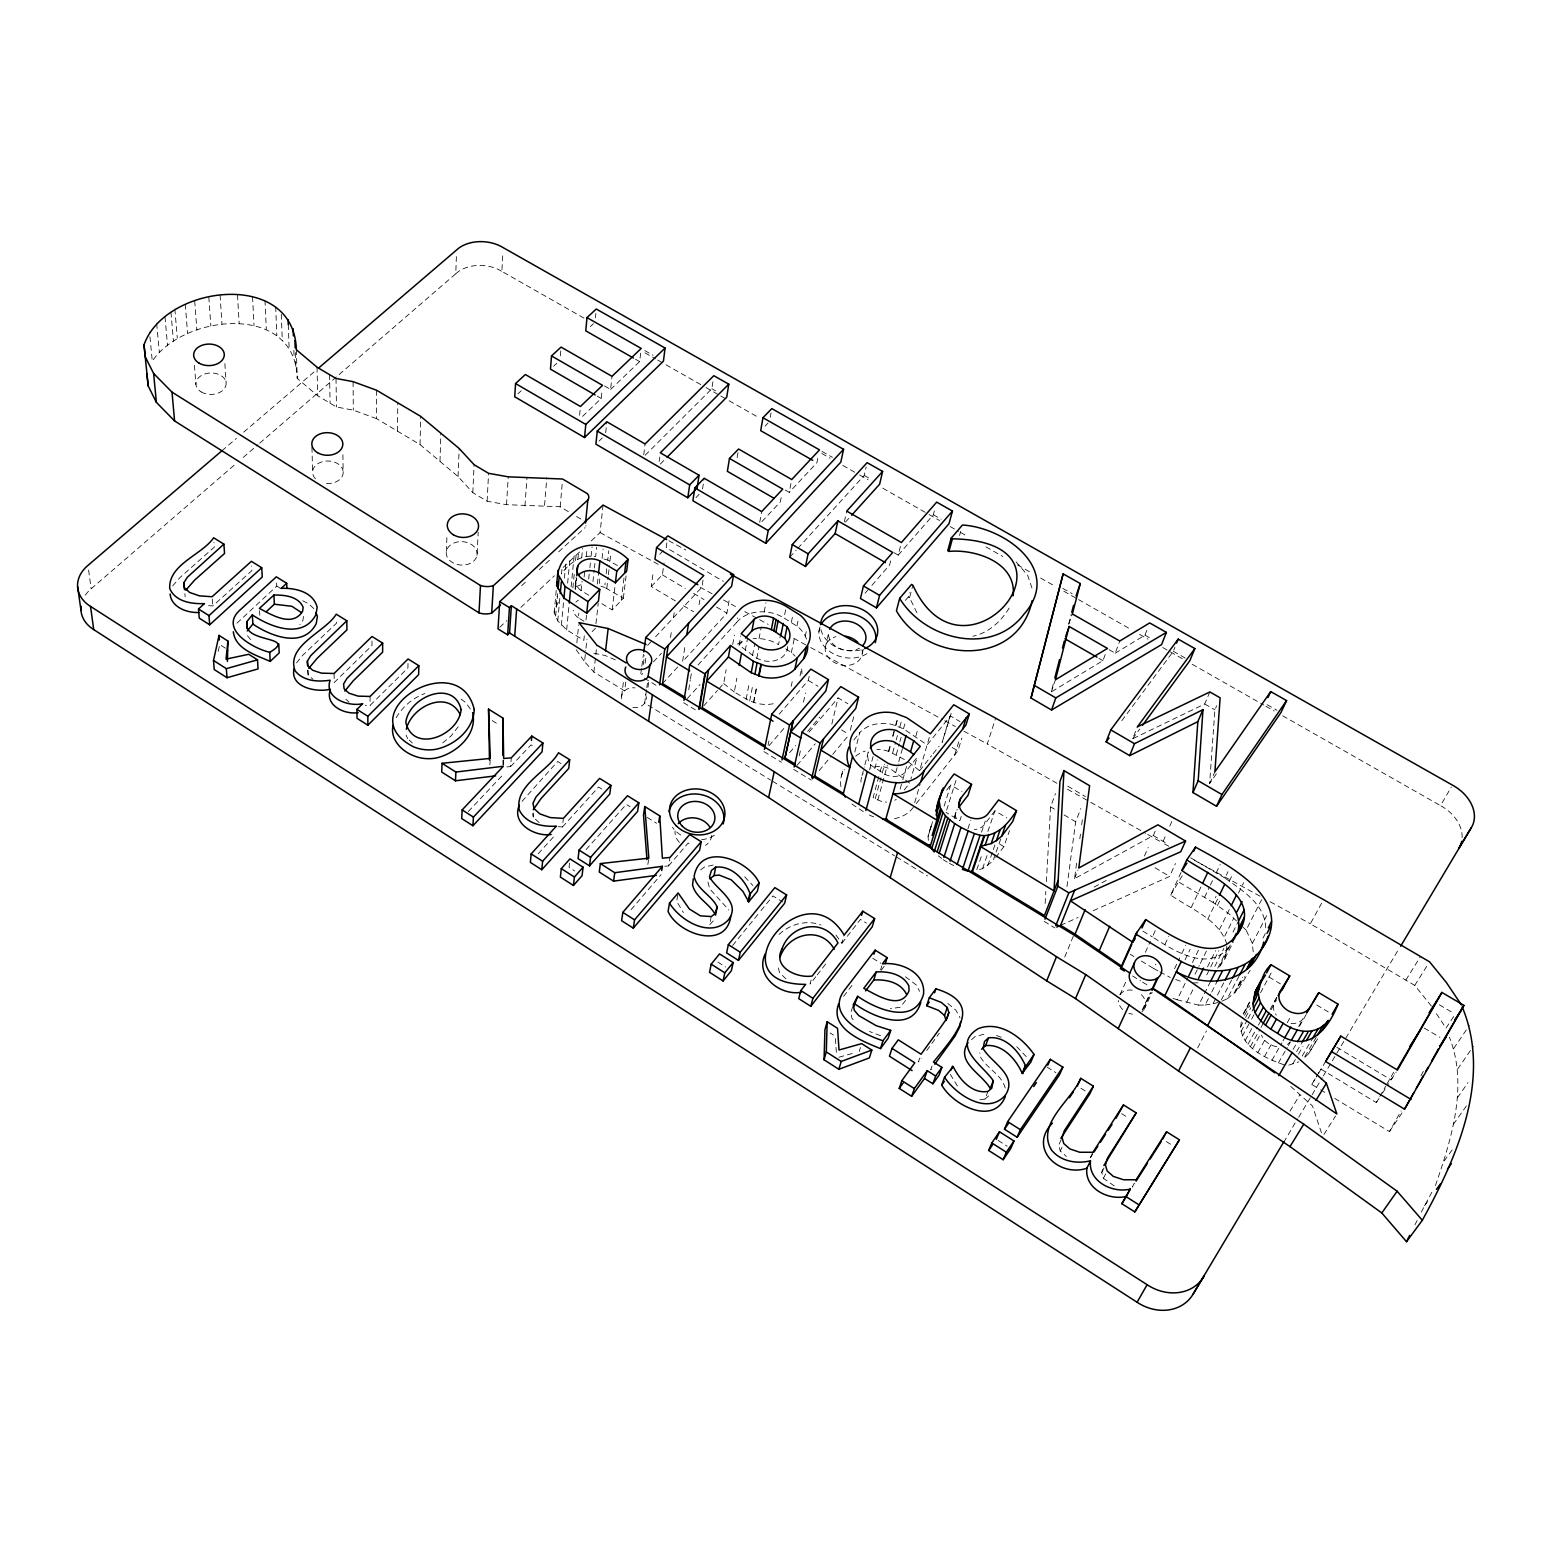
<?xml version="1.0" encoding="UTF-8"?>
<svg xmlns="http://www.w3.org/2000/svg" width="1552" height="1552" viewBox="0 0 1552 1552"><rect width="100%" height="100%" fill="white"/><g stroke="black" fill="none" stroke-linecap="round" stroke-linejoin="round"><path stroke-width="0.75" stroke-dasharray="5 3.75" d="M371.995 641.015L371.995 645.535L334.243 682.492L334.068 673.49M568.342 511.617L560.175 506.767L506.495 504.672L487.095 501.218L472.797 492.663L458.053 476.542L420.049 444.59L376.573 418.671L376.632 390.27M1226.875 946.138L1225.013 958.36L1218.98 967.633L1230.911 943.81M1435.445 1185.534C1451.489 1138.858 1468.502 1085.488 1449.413 1037.202M397.467 431.146L397.797 402.802M408.001 663.48L407.924 667.961L370.094 705.384L365.321 705.268M420.049 444.59L420.67 416.363M707.945 882.118L709.691 888.792L728.877 910.054M439.992 461.351L440.865 433.221M259.727 443.154L455.764 273.773L456.443 254.722M446.394 551.426L446.976 535.246M458.053 476.542L459.179 448.489M472.797 492.663L474.097 464.708M477.027 555.228A15.462 11.718 3.3 0 0 455.745 542.405A15.462 11.718 3.3 0 0 452.35 562.484A15.462 11.718 3.3 0 0 477.027 555.228L478.191 532.161M487.095 501.218L488.589 473.321M583.94 318.102L501.878 271.387L502.906 252.394M1045.136 903.458L1045.815 891.391M1046.358 881.73L1050.588 806.865L1055.496 793.596M489.869 764.942L490.277 758.385M506.495 504.672L508.261 476.833M584.328 635.816L583.843 640.316L566.655 629.879L557.75 620.858L554.2 612.827L554.433 609.451L559.011 601.245M503.236 765.039L503.682 758.482M524.945 505.913L526.943 478.113M1216.361 773.827L1209.59 783.585L1214.906 709.827L1216.632 705.83M506.844 766.921L510.608 766.591L511.268 757.861M544.558 505.351L546.808 477.589M560.35 355.893L560.893 349.278M560.175 506.767L562.212 483.661M539.087 822.502L533.287 817.244L533.655 812.938M554.2 612.827L556.45 587.839M556.276 605.474L557.11 596.375M555.635 616.066L557.886 591.099M561.94 569.254L561.514 573.949C568.886 562.872 581.864 554.18 595.658 556.567L596.666 547.158M557.75 620.858L560.039 595.929M564.404 578.198L565.704 564.385M579.614 415.218L580.429 406.469M561.378 625.243L563.939 598.063M567.644 583.145L570.05 557.866M595.425 317.85L595.852 313.446M566.655 629.879L569.274 602.719M571.117 586.889L574.24 554.762M574.201 574.259L572.863 587.936L583.436 583.785M575.54 560.582L576.005 555.888M575.171 586.481L576.064 577.363M577.868 559.127L578.566 552.066M575.016 589.12L576.549 578.139L575.423 589.508M581.69 557.75L582.621 548.341M584.037 621.266L578.333 617.812L578.799 613.273M588.829 595.27L581.108 590.614L582.058 581.243M582.601 416.343L601.225 398.476L602.118 389.707M576.84 642.897L578.683 624.874M584.134 576.956L584.832 570.127M586.249 556.45L586.966 549.389M558.119 826.692L562.464 826.964L563.357 818.389M588.674 579.051L589.644 569.953M589.876 567.663L590.361 563.124M591.079 556.276L592.069 546.867M585.996 620.024L586.714 613.253M605.687 432.678L606.832 421.775M604.523 385.963L610.615 389.474L611.992 376.321M592.961 581.612L594.183 570.224M594.435 567.954L594.92 563.395M625.786 681.949L624.622 690.853L593.853 672.055L584.541 661.637L585.764 650.424M585.996 648.173L586.966 639.191M591.273 540.911L600.081 532.608L603.049 505.06M597.365 584.037L598.606 572.688M599.305 583.474L599.809 578.915M602.079 558.448L603.107 549.039M569.506 863.125L569.041 867.374L574.628 870.924M595.968 623.671L598.218 603.34M593.853 672.055L596.88 645.166M601.846 603.67L612.206 609.897L623.341 598.277L604.64 587.393L605.164 582.834M606.192 573.755L607.22 564.656M617.386 565.51L607.724 560.097L608.791 550.708M606.813 588.363L608.112 576.995M608.384 574.706L609.412 565.626M609.936 561.067L610.751 554.025M610.615 389.474L639.657 361.597L640.685 352.828M612.206 609.897L615.407 582.737M621.285 600.43L624.04 577.771M623.341 598.277L626.678 571.058M643.731 454.794L645.069 443.969M621.634 696.188L623.613 680.61M659.173 461.448L659.755 457.122M1155.173 831.232L1153.311 835.519L1074.547 878.665L1076.719 862.252M1079.823 838.798L1080.444 834.103M1081.686 824.713L1082.617 817.691M303.455 616.416L302.912 620.431L299.788 624.564M1066.981 886.541L1075.672 821.784L1080.774 808.573M675.43 600.934L651.258 586.52L653.198 572.261M641.5 668.66L640.51 675.857L642.741 673.432M641.83 666.274L643.459 654.304M643.265 664.586L644.487 655.662M645.108 663.286L646.02 656.593M651.258 586.52L662.374 574.841L664.043 562.93M666.856 542.89L666.215 547.584L723.426 581.418M646.524 689.786L644.662 703.095L770.626 780.055M646.835 687.575L647.475 683.132M647.999 687.264L649.008 680.106M670.503 637.523L671.55 630.481M673.452 617.677L674.499 610.731M645.166 455.26L711.844 388.757L713.163 380.046M702.532 488.996L704.181 478.249M647.844 864.483L648.833 858.159M684.781 647.611L682.57 661.637L726.899 613.195L729.362 599.072M699.098 604.717L699.855 600.003M703.037 580.176L701.931 587.16L654.032 638.493M688.758 689.748L690.271 679.737M690.543 678.69L691.416 672.617M664.78 866.268L668.582 865.9L669.979 857.461M737.142 457.627L738.577 449.013M677.758 895.038L676.653 901.305L683.384 912.557M770.277 417.236L771.053 412.91M719.042 688.719L723.659 683.559L726.161 669.63M732.68 644.526L734.368 635.175M698.051 664.954L736.676 622.43L737.51 617.832M1284.202 1064.827C1265.423 1058.464 1236.478 1045.563 1241.425 1021.255M759.743 522.248L761.683 511.597M787.562 646.524A20.68 16.083 11.2 0 1 761.78 660.318L756.813 658.32L739.082 645.128L740.77 635.951M773.303 703.754A32.34 25.414 11.3 0 1 757.376 703.483L749.694 700.98L734.29 692.037L736.851 678.146M745.27 650.443L747.424 638.997M781.122 497.649L780.307 501.917L760.965 522.655M752.545 655.41L754.718 643.964M746.143 699.195L748.801 685.324M759.025 638.648L761.275 626.969M764.185 611.876L765.97 602.661M756.813 658.32L759.025 646.874M785.176 490.005L789.25 492.353L791.733 479.529M749.694 700.98L752.39 687.129M711.223 916.572L709.594 924.856L715.491 918.474M753.457 702.416L756.173 688.564M753.787 702.513L756.503 688.661M780.908 632.983L778.541 644.643A32.98 25.802 11.1 0 0 761.896 638.842L757.434 638.532A32.98 25.802 11.1 0 0 753.03 638.726M806.477 639.075L805.081 635.777A34.26 26.617 11.4 0 0 798.038 626.853L783.973 617.948L785.855 608.733M817.768 458.441L816.895 462.729L789.25 492.353M791.365 622.158L792.8 615.271M768.085 745.212L768.977 740.847M791.326 652.616L794.255 638.648M796.933 625.98L798.388 619.093M791.21 686.333L792.199 681.716M805.255 636.184L806.245 631.606M800.037 675.799L801.045 671.182M218.211 651.355L219.724 644.546L228.61 650.191M818.932 631.819L820.135 626.407M803.47 702.183L805.527 692.987M779.201 714.153L808.301 680.455L809.31 675.915M844.366 521.705L846.732 511.112M799.241 755.843L800.851 748.762M797.825 548.36L864.212 475.436L866.152 466.919M825.257 647.727L828.632 632.886A18.896 14.569 13.2 0 0 838.74 648.193A18.896 14.569 13.2 0 0 859.439 648.173M831.833 724.066L838.099 697.896L847.916 703.754M862.272 653.489L863.3 649.26M890.635 560.854L889.587 565.044L871.176 586.19M850.341 730.177L854.143 714.948M841.397 775.981L843.163 768.919M894.049 552.706L898.239 555.112L901.402 542.521M854.783 752.08L859.75 732.622A33.562 26.675 15.3 0 1 891.934 724.377L903.477 728.78L927.126 744.941L950.425 715.918L960.087 721.622M1105.218 654.537L1102.968 660.628L1051.267 691.882L1053.633 682.647M1068.727 623.923L1071.152 614.592M905.32 600.43L908.289 596.957L909.375 592.786M862.058 775.573L864.328 766.979M864.891 764.826L868.266 751.925A21.243 16.917 15.4 0 0 870.808 765.136L884.892 774.293A16.645 13.27 15.6 0 0 904.758 772.78L917.077 757.434L910.888 778.852M916.96 612.827L909.569 597.695L912.867 585.201M898.239 555.112L933.353 514.76L934.479 510.55M811.133 980.049L810.066 984.084L815.77 976.751M869.566 769.811L873.155 756.27M874.804 768.667L877.171 759.801M878.82 776.524L873.116 797.534L877.85 799.94A16.432 13.192 15.7 0 0 886.599 802.093M880.1 771.868L881.905 765.214M875.231 798.698L880.973 777.688M882.234 773.032L884.659 764.185M888.52 751.304L890.285 744.824M892.652 736.172L894.418 729.692M895.601 725.366L897.425 718.673M904.428 759.549L888.85 751.401L890.635 744.921M892.982 736.269L894.767 729.789M895.931 725.463L897.774 718.77M877.85 799.94L887.317 765.446M892.672 752.856L895.64 742.05M896.241 739.897L897.425 735.57M899.811 726.937L901.654 720.244M835.965 935.061L841.882 943.247L844.133 935.08M896.299 754.679L899.287 743.874M899.888 741.72L901.091 737.413M903.477 728.78L905.34 722.087M959.524 535.498L960.688 531.308M895.756 772.508L898.162 763.914M898.763 761.76L902.973 746.725M900.121 789.095L902.1 782.092M902.779 779.764L906.64 766.145M915.855 736.133L917.756 729.459M928.368 840.369L928.077 836.412L931.045 826.13M908.483 761.974L919.579 770.704L929.706 736.055M852.649 1006.705L850.884 1012.699L851.97 1018.325L854.919 1021.817M914.671 802.656L920.142 784.07M949.902 716.558L942.142 742.457L951.764 711.456M1114.239 1185.941L1103.453 1178.337L1101.765 1172.458L1102.812 1168.966M880.585 969.864L881.808 965.829M859.226 1051.499L860.429 1047.561M929.667 830.921L932.5 821.706M928.077 836.412L932.325 822.579M954.713 754.912L959.369 739.858M916.262 803.567L957.914 750.877L961.91 737.976M944.12 806.186L950.736 784.943L961.988 791.695M946.642 810.202L956.711 778.076M954.461 816.779L955.935 812.181A15.792 12.668 18.5 0 0 956.226 818.564M954.247 818.486L957.196 809.29M961.212 816.449L959.854 820.698L945.963 812.336M1056.951 783.256L987.285 743.971L995.647 718.169M967.924 828.749L970.776 820.057M981.543 832.182L985.307 820.969M987.887 831.465L994.91 810.804L1006.802 817.904M981.233 856.685L976.577 870.342L982.571 868.635L993.008 861.147L995.395 854.318M982.571 868.635L987.266 854.977M1068.824 624.195L1072.374 613.952M919.715 1058.134L918.357 1062.034L921.151 1058.192M987.77 865.589L992.485 851.932M993.28 849.662L996.442 840.544M1051.267 691.882L1055.496 679.718M996.171 852.029L1000.943 838.352M995.724 857.519L1003.892 846.616L1009.518 830.611M932.092 1065.972L930.715 1069.852L933.412 1066.108M1109.059 649.706L1115.209 653.217L1119.768 641.015M1115.209 653.217L1144.969 635.156L1147.335 629.045M979.855 1099.767L984.957 1099.068L988.003 1091.386M1074.547 878.665L1077.922 870.148M1209.862 691.959L1204.701 703.987L1132.591 738.81L1137.383 726.84M1121.863 720.671L1173.312 651.277L1174.942 647.223M1064.75 957.021L1073.809 934.944M1144.464 856.025L1148.208 847.353M1168.811 846.247L1162.487 842.794L1166.134 834.472M1169.781 826.168L1173.428 817.846M1209.59 783.585L1214.906 771.771M1093.306 910.675L1169.626 876.434L1175.465 863.494M1119.943 994.793L1126.849 979.584M1226.875 944.237C1219.503 919.482 1190.229 908.89 1170.712 895.058L1181.926 870.497M1145.376 952.268L1150.401 941.288M1228.951 946.933C1208.426 973.085 1173.545 950.484 1152.399 936.904L1156.221 928.562M1061.238 1139.556L1058.658 1145.201L1060.288 1151.002L1066.34 1156.395M1170.712 895.058L1183.109 874.203M1060.288 1151.002L1062.014 1147.258M1157.87 970.776L1153.718 968.545L1155.774 964.161M1164.951 944.47L1168.831 936.147M1142.214 1010.022L1150.342 992.737M1143.029 1009.576L1151.041 992.562M1191.296 907.357L1202.839 882.894M1144.096 1009.44L1152.147 992.426M1204.527 897.386L1209.396 887.181M1210.366 885.144L1214.265 876.958M1216.205 872.884L1220.241 864.425M1174.515 968.778L1179.733 957.875M1181.829 953.529L1185.786 945.246M1185.068 959.834L1190.171 949.281M1236.478 920.937L1228.466 913.313L1213.101 902.488L1216.07 896.377M1265.714 927.766C1265.132 904.079 1242.143 890.421 1224.916 878.025L1227.981 871.7M1090.241 1157.87L1092.957 1152.282M1207.708 919.405L1219.503 895.058M1217.428 905.534L1220.396 899.423M1229.32 881.109L1232.385 874.785M1192.44 962.531L1198.59 949.921M905.631 1000.38L900.238 1007.229L890.382 1008.703M1173.021 998.402L1177.095 999.779L1187.687 978.129M1195.021 974.229L1199.289 965.538M1200.375 963.365L1206.583 950.775M1219.309 929.745L1231.299 905.495M1238.515 893.021L1243.637 882.661M1101.765 1172.458L1104.52 1166.891M1186.737 1002.165L1194.245 987.033M1207.514 966.896L1215.585 950.678M1103.453 1178.337L1107.139 1170.945M1224.761 936.186L1233.821 918.047M1206.758 974.85L1209.745 968.875M1210.735 966.877L1218.824 950.716M1414.978 1224.78L1417.092 1220.551M1421.322 1212.093L1433.253 1189.589M1214.809 966.45L1223.927 948.291M1232.948 932.17L1237.992 922.101M1177.095 999.779L1198.629 1005.133L1210.599 981.388M1217.757 968.176L1228.912 946.08M1225.013 958.36L1233.142 942.316M1198.629 1005.133L1205.128 1005.017L1210.599 994.231M1211.705 992.077L1217.175 981.291M1253.182 951.822L1252.348 943.441L1246.101 930.094L1261.64 899.617M1205.128 1005.017L1213.004 1003.756L1216.322 997.296M1217.428 995.123L1225.168 980.03M1221.308 999.954L1232.54 978.206M1197.62 1047.949L1206.428 1030.935M1252.348 943.441L1266.975 915.156M1222.025 1001.156L1227.205 998.809L1239.544 975.083M1134.221 1183.458L1132.3 1187.125L1134.842 1183.148M1234.15 993.067L1242.415 977.217M1263.018 938.009L1266.141 931.995M1227.205 998.809L1235.217 992.174L1242.473 978.303M1235.217 992.174L1244.84 976.518M1249.496 1002.126L1243.191 1013.941L1249.244 1004.396M1243.424 1014.019L1249.729 1002.223M1244.568 1015.357L1249.826 1005.56M1240.339 1027.269L1244.549 1019.431M1245.596 1017.472L1250.854 1007.675M1260.496 992.814L1272.291 970.892M1240.999 1031.595L1246.76 1020.925M1247.905 1018.791L1253.647 1008.14M1242.357 1036.193L1250.427 1021.274M1251.572 1019.16L1255.025 1012.758M1245.208 1040.577L1252.154 1027.812M1431.39 1006.084L1414.745 985.404L1310.354 923.77L1323.546 899.597M1247.963 1044.244L1257.275 1027.269M1258.42 1025.135L1260.748 1020.886M1270.157 1009.382L1276.675 997.49M1250.505 1046.514L1259.836 1029.539M1261 1027.424L1263.328 1023.175M1271.146 1009.692L1276.559 999.857M1252.658 1048.454L1260.845 1033.613M1257.877 1052.508L1266.122 1037.706M1264.492 1056.543L1272.815 1041.761M1334.739 1098.409L1389.447 1131.602L1401.107 1110.902M1420.914 1075.711L1424.406 1069.503M1287.248 1022.729L1290.663 1016.696M1271.98 1060.229L1281.874 1042.847M1282.961 1040.907L1285.153 1037.046M1336.835 1047.27L1391.096 1079.862L1394.627 1073.693M1298.655 1026.551L1303.117 1018.791A16.762 13.308 29.7 0 1 1290.003 1023.408M1278.363 1062.965L1287.229 1047.522M1288.335 1045.582L1290.546 1041.722M1299.528 1026.163L1306.241 1014.445M1316.348 1076.797L1320.927 1069.115L1376.314 1102.58L1378.642 1098.506M1379.806 1096.449L1385.645 1086.245M1386.828 1084.208L1393.832 1071.966M1293.107 1049.404L1296.444 1043.623M1296.657 1051.616L1302.264 1041.974M1462.139 837.576A36.841 27.354 27.8 0 0 1440.508 805.624L1451.256 787.174M1292.855 1063.799L1297.336 1056.097M1298.461 1054.157L1302.962 1046.455M1302.186 1056.078L1312.352 1038.734M1316.251 1037.24L1303.777 1058.483L1308.685 1053.556L1318.385 1037.531M1308.685 1053.556L1316.659 1040.015M1316.523 1087.351L1311.77 1084.479L1315.204 1078.718M1283.737 1142.369L1297.53 1118.876M1298.675 1117.285L1322.246 1077.748M1323.39 1075.827L1399.283 948.156M1290.022 1111.174L1299.936 1094.645M1311.77 1084.479L1317.532 1074.915M1318.696 1073.014L1325.602 1061.529M1090.687 1157.307L1092.666 1154.067M396.167 717.703C402.55 706.723 412.851 697.954 424.782 693.569M1405.821 980.127L1420.487 956.498M1276.869 997.684L1274.464 1001.544A16.762 13.308 29.7 0 0 1276.248 1015.105M1414.745 985.404L1428.325 963.792M1323.953 1134.396L1335.554 1115.985M1238.612 988.43L1250.117 970.427M1376.314 1102.58L1381.241 1095.014M1382.463 1093.112L1388.633 1083.645M1391.096 1079.862L1396.199 1072.025M1453.681 1016.541L1445.979 1028.142L1435.367 1012.098M1389.447 1131.602L1404.541 1109.156M1453.7 1048.531L1469.317 1025.484M1009.13 608.054C1001.118 621.44 988.508 632.944 972.91 636.242M1457.619 1069.115L1473.372 1046.242M521.996 801.395L557.653 761.469L561.358 763.797M1457.367 1097.807L1467.959 1082.714M1453.351 1124.308L1467.979 1103.744M1444.097 1161.071L1453.429 1148.17M926.738 1050.51L939.29 1033.205M1132.591 738.81L1139.75 729.052M1424.484 1205.749L1428.461 1200.317M881.148 970.33L884.659 965.693M994.91 810.804L983.852 825.315A15.792 12.668 18.5 0 1 974.423 829.525M843.628 996.345L853.813 983.017M458.209 726.724L451.108 735.939L441.447 743.971M817.206 974.928L827.177 962.104M841.882 943.247L860.429 919.424L866.346 923.091M946.642 790.162L950.736 784.943M904.234 789.929L909.647 783.139L891.391 769.52L886.367 767.483A20.952 16.82 15.5 0 0 870.788 768.085M919.579 770.704L931.607 755.63M933.121 753.748L939.135 746.221M853.852 739.994L859.75 732.622M296.548 662.879L302.582 655.41L336.396 623.303L336.318 618.744M732.602 945.517L759.491 912.46M760.984 910.636L772.954 895.931L782.693 902.022M376.573 418.671L353.313 410.135L336.454 406.993L317.714 395.779L297.247 378.416C295.462 302.621 184.397 313.834 152.271 361.092L149.496 332.05M819.204 770.587L831.232 756.154M832.726 754.35L847.741 736.327M797.107 765.291L815.227 743.796M789.619 752.681L795.652 745.581M807.7 731.361L819.766 717.16M809.096 732.098L838.099 697.896M769.132 745.62L785.797 726.2M631.082 909.666L661.016 874.727M668.582 865.9L688.196 843.008L692.017 845.394M865.046 593.233L869.644 587.936M172.679 585.899L180.11 577.402L214.351 547.08L214.001 542.424M586.113 849.565L626.31 804.363L630.073 806.71M703.696 705.908L717.509 690.446M739.082 645.128L742.302 641.558M845.452 522.112L850.108 516.932M687.303 698.613L700.03 684.49M538.234 853.775L555.461 834.704M562.464 826.964L598.568 787.039L602.312 789.367M789.735 557.246L796.215 550.145M662.529 683.559L677.952 666.7M653.47 661.85L661.462 653.217M236.952 623.206L276.76 586.055L276.547 581.457M647.572 645.438L652.422 640.239M468.277 811.58L502.732 774.972M510.608 766.591L531.056 744.882L534.742 747.172M592.146 631.645L595.464 628.191M659.775 554.277L664.605 549.272M696.014 497.552L699.118 494.351M765.097 426.102L768.027 423.056M660.318 464.067L665.42 458.907M599.091 441.059L602.273 437.955M499.783 627.26L506.825 620.625M520.89 607.336L554.316 575.792M563.124 567.469L580.72 550.863M517.961 393.762L521.2 390.755M590.381 326.56L593.465 323.708M553.637 366.214L556.799 363.265M521.647 585.667L526.943 580.836M539.262 569.545L551.6 558.254M558.642 551.814L585.065 527.622M208.569 605.668L212.799 605.959L251.928 570.554L251.676 565.937M971.533 1039.665L975.102 1036.561L984.783 1034.039M85.321 595.153A37.83 28.44 -5.1 0 1 91.161 588.79L235.904 463.718M243.237 457.394L257.904 444.726M221.917 450.778L236.447 438.343M243.722 432.116L314.784 371.316M984.957 1099.068L988.702 1095.887M779.026 934.459C789.968 924.119 806.594 919.521 820.911 925.011M700.67 869.896L704.395 867.064L714.114 864.813M1094.179 887.084L1108.923 878.956M1060.598 925.341L1078.039 917.523M1288.82 1065.118L1298.791 1061.878M838.972 1057.222L854.725 1052.76M1213.004 1003.756L1218.475 1002.398M1192.945 982.901L1199.58 982.823M593.912 653.237L605.028 655.468L615.989 660.124M1276.811 1046.708L1272.892 1045.738A16.529 13.211 30.1 0 1 1261.427 1035.126M888.85 751.401L884.912 750.314A33.096 26.52 15.4 0 0 876.841 749.383M603.961 558.992L607.724 560.097M600.915 586.287L604.64 587.393M880.605 1035.688L869.469 1031.498M1175.621 979.448L1182.876 982.106M996.539 1035.494L1002.844 1037.919M949.339 863.397L954.616 865.977M302.679 600.779L308.576 603.728L314.668 609.373M905.514 976.771L916.475 985.171L919.599 991.34M1159.945 971.901L1170.344 977.508M668.834 540.775L685.809 549.99M600.081 532.608L659.639 565.122M700.068 587.18L712.834 594.164M723.465 599.964L736.23 606.929M744.747 611.585L757.512 618.55M759.646 619.714L768.143 624.35M793.673 638.279L808.573 646.408M810.707 647.572L942.607 719.585M944.741 720.749L955.372 726.549M963.889 731.205L987.285 743.971M1194.167 860.138L1261.776 897.153M1270.215 901.79L1310.354 923.77M1067.504 789.211L1088.612 801.123M1090.707 802.306L1145.589 833.269M1147.704 834.452L1162.487 842.794M644.759 350.577L653.043 355.292M711.844 388.757L715.569 390.852M821.939 451.38L832.435 457.355M864.212 475.436L869.993 478.714M933.353 514.76L941.191 519.222M1062.79 588.402L1072.238 593.776M1144.969 635.156L1151.196 638.706M1173.312 651.277L1187.784 659.503M1267.169 704.686L1277.024 710.292M644.972 352.847L655.507 358.822M657.602 360.025L663.926 363.614M666.021 364.817L703.91 386.39M706.024 387.573L718.634 394.771M720.749 395.954L727.054 399.562M729.168 400.746L758.637 417.527M821.765 453.456L830.184 458.247M842.814 465.445L857.538 473.826M859.653 475.028L868.072 479.82M882.797 488.201L926.99 513.363M929.105 514.546L939.62 520.541M950.154 526.535L958.573 531.327M960.669 532.511L964.878 534.916M985.927 546.886L1002.767 556.47M1017.491 564.87L1032.235 573.251M1040.635 578.042L1055.379 586.423M1063.799 591.215L1076.428 598.393M1078.524 599.596L1131.136 629.549M1139.556 634.341L1147.976 639.133M1162.72 647.514L1183.749 659.503M1192.169 664.275L1263.735 705.015M1265.831 706.218L1274.25 711.01M1282.67 715.802L1440.508 805.624M635.505 359.23L639.657 361.597M1204.701 703.987L1214.906 709.827M1098.952 658.339L1102.968 660.628M597.171 396.129L601.225 398.476M908.289 596.957L909.569 597.695M863.358 811.657L850.671 803.257M1153.311 835.519L1167.046 843.628M1190.636 857.771L1224.916 878.025M1067.776 786.166L1085.411 796.583M1439.344 1004.804L1453.293 1013.029M1424.212 1028.045L1439.907 1037.357M576.51 516.467L584.677 521.297M662.374 574.841L685.266 588.441M693.608 593.388L704.007 599.576M716.5 607.007L726.899 613.195M1155.057 867.781L1169.626 876.434M952.191 747.482L957.914 750.877M1179.345 882.409L1213.101 902.488M1050.588 806.865L1054.448 809.155M1064.09 814.897L1075.672 821.784M683.501 605.746L693.569 611.76M808.301 680.455L818.059 686.275M1316.775 1005.036L1328.279 1011.923M1268.993 977.023L1280.342 983.832M841.514 729.886L847.314 733.359M999.992 844.269L1003.892 846.616M1142.932 931.181L1152.399 936.904M1130.186 954.267L1133.911 956.517M1141.36 961.057L1153.718 968.545M1320.558 1089.814L1326.65 1093.5M644.255 678.127L657.311 686.062M943.17 859.653L947.283 862.155M1044.127 921.384L1054.875 927.921M793.673 769.385L811.289 780.093M683.617 702.707L696.615 710.622M763.972 751.653L781.451 762.284M1132.514 975.975L1140.604 980.903M1142.621 982.125L1148.693 985.811M772.683 781.316L894.515 855.773M896.59 857.034L927.553 875.949M276.76 586.055L283.628 590.361M492.12 720.555L498.27 724.396M647.242 817.419L656.554 823.239M872.748 958.263L880.702 963.21M1047.018 1067.078L1055.903 1072.645M1080.89 1088.243L1086.264 1091.599M1121.572 1113.638L1128.808 1118.158M1166.289 1141.574L1171.76 1144.988M785.836 648.814L792.412 653.47A33.795 26.481 11.4 0 1 795.148 656.224M830.087 1032.953L833.521 1035.126M717.858 962.085L725.599 967.012M998.13 1140.448L1007.151 1146.191M461.099 699.098L465.522 702.416L471.711 710.835M938.397 855.889L941.579 858.392M723.659 683.559L734.29 692.037M947.865 1003.484L955.896 1010.177L960.067 1017.84M1290.76 1086.439L1312.488 1106.013L1322.673 1136.433M1016.036 561.805L1027.618 575.249L1032.138 588.499M1016.773 1046.688L1026.687 1057.125M345.844 699.176L349.064 702.164M307.665 670.154L308.15 674.829L312.922 679.272M744.669 876.802L752.953 885.591M409.204 740.032L412.347 743.02M1242.9 927.048L1246.101 930.094M785.972 978.846L779.57 972.697L777.765 965.363M247.447 635.66L250.92 640.103M576.161 649.648L584.541 661.637M950.29 1074.333L957.371 1086.012M406.1 735.085L407.613 738.539M1005.192 1087.991C1001.564 1074.178 986.296 1068.416 980.069 1056.233L979.894 1052.799M532.569 813.617L533.287 817.244M88.6 570.069L91.161 588.79M184.843 593.621L185.192 596.88M156.674 323.514L159.371 352.556M164.997 316.88L167.577 345.941M170.953 312.127L173.455 341.207M174.852 309.042L177.297 338.103M185.27 304.27L187.579 333.331M194.427 365.321L195.921 384.566M212.255 599.053L212.799 605.959M194.698 300.991L196.891 330.033M208.822 296.995L210.839 326.036M835.403 1038.637L836.392 1053.051M224.865 363.537L226.107 382.762M220.093 295.074L221.955 324.096M237.495 294.841L239.163 323.844M259.533 610.673L259.785 615.252M252.549 296.801L254.024 325.745M264.985 300.312L266.304 329.237M275.674 306.617L276.857 335.484M281.281 314.28L282.309 340.722M288.265 324.62L289.138 348.637M293.871 350.286L294.123 357.464M307.994 670.309L308.15 674.829M296.316 349.704L297.247 378.416M295.346 352.634L295.908 369.415M311.933 447.306L312.65 473.282M317.015 367.184L317.714 395.779M329.567 374.633L330.091 403.19M502.945 760.131L503.023 764.864M336.008 378.455L336.454 406.993M342.914 454.697L343.128 471.187A15.326 11.271 0.7 0 1 325.435 483.37M353.08 381.656L353.313 410.135M370.074 696.441L370.094 705.384M455.764 273.773A31.7 22.058 4.7 0 1 501.878 271.387M711.786 835.267A18.488 15.268 9.8 0 1 705.462 845.433M679.427 842.387A18.488 15.268 9.8 0 1 675.081 830.96M714.444 835.228A27.781 22.814 9.8 0 1 701.504 839.729M680.668 834.976A27.781 22.814 9.8 0 1 672.462 827.216M860.312 649.997A28.925 22.252 13.2 0 1 820.523 626.542M866.889 653.683A28.828 22.213 13.2 0 1 832.182 653.062A28.828 22.213 13.2 0 1 820.232 626.174M862 649.648A18.76 14.531 13.3 0 1 848.711 665.284A18.76 14.531 13.3 0 1 826.343 654.207A18.76 14.531 13.3 0 1 835.849 636.669M896.241 799.377A16.432 13.192 15.7 0 1 894.864 800.211M913.294 807.292A34.028 27.373 15.7 0 1 891.993 819.01M873.66 816.837A34.028 27.373 15.7 0 1 869.333 815.033M860.933 782.111A20.952 16.82 15.5 0 1 863.436 773.769M840.932 786.612A34.784 27.955 15.3 0 1 844.385 769.559M855.656 756.193A33.096 26.52 15.4 0 1 865.259 751.052M737.433 644.08A32.98 25.802 11.1 0 1 744.669 640.51M801.608 668.97A33.795 26.481 11.4 0 1 801.744 675.702M1141.38 994.696A14.143 11.582 26.4 0 1 1142.02 1011.71M1132.456 1014.135A14.143 11.582 26.4 0 1 1128.905 1013.32M1122.639 1009.498A14.143 11.582 26.4 0 1 1118.371 1000.516M1120.001 994.716A14.143 11.582 26.4 0 1 1135.152 990.894M632.867 707.518A12.435 9.875 7.6 0 0 644.138 703.89L645.632 701.659A12.435 9.875 7.6 0 0 645.205 694.074M621.751 698.788A12.435 9.875 7.6 0 1 623.846 691.494L626.057 689.689A12.435 9.875 7.6 0 1 635.098 687.885M1289.751 1042.11A16.529 13.211 30.1 0 1 1287.365 1044.418M578.333 617.812A14.88 11.504 6.3 0 1 573.192 610.149M575.908 602.137A14.88 11.504 6.3 0 1 578.43 600.158M585.958 525.585A8.07 6.072 6.2 0 1 585.841 526.109M315.444 478.753A15.326 11.271 0.7 0 1 322.486 461.701A15.326 11.271 0.7 0 1 343.128 471.245M581.108 590.614A15.074 11.562 6.4 0 1 575.908 580.041M736.676 622.43A33.426 25.938 11.1 0 1 762.595 611.779L767.095 612.089A33.426 25.938 11.1 0 1 783.973 617.948M201.178 391.919A15.132 10.728 -0.9 0 0 225.894 385.556A15.132 10.728 -0.9 0 0 205.989 373.625A15.132 10.728 -0.9 0 0 201.178 391.919"/><path stroke-width="1.5" d="M382.665 643.129L346.911 678.437L343.574 683.966L344.098 688.7L348.967 693.201L358.105 696.13L370.074 696.441L408.079 658.979L418.846 665.692L418.633 674.654L367.863 725.191L357.018 718.304L356.96 709.38L362.722 703.696C348.734 706.994 323.825 698.361 330.11 680.222C317.83 682.046 303.474 681.328 295.093 670.813C285.646 645.438 325.707 631.858 336.241 614.185L346.814 620.781L310.749 655.642L307.374 661.094L307.859 665.789L312.65 670.251L321.419 673.141L334.068 673.49L371.995 636.495L382.665 643.129L382.626 652.17L353.235 680.804L344.816 691.106M709.846 878.839L714.056 875.561L719.197 875.076L731.322 879.868L742.923 891.372L748.704 901.828L757.376 891.255L759.2 882.913C748.355 859.42 700.301 841.397 694.093 876.492C697.197 889.645 711.495 895.155 717.179 906.853L715.142 913.682L711.223 916.572L700.418 915.855L689.379 909.006L678.127 892.963L669.494 903.167L668.058 911.49C678.379 934.265 725.812 950.309 730.779 916.417M824.054 1059.803L824.946 1029.674L827.177 1021.72L837.537 1028.297L839.031 1050.006L861.651 1043.623L871.817 1050.083L869.353 1057.921L838.875 1069.289L824.054 1059.803L826.304 1051.926L827.177 1021.72M442.048 763.293L455.881 772.062L503.352 766.242L462.147 809.911L461.72 818.564L472.933 825.742L542.094 751.769L542.89 743.001L531.793 736.094L511.268 757.861L503.682 758.482L502.964 718.13L488.55 709.128L490.277 758.385L442.048 763.293L441.719 772.062L455.493 780.792L495.651 775.845M455.493 780.792L455.881 772.062M500.52 605.028L491.712 613.098A16.839 12.979 3.6 0 1 479.025 612.885L480.48 585.511L172.02 392.152L153.609 373.469L145.325 357.018L144.006 344.874C164.842 284.714 294.24 268.942 296.316 349.704L317.015 367.184L336.008 378.455L353.08 381.656L376.632 390.27L420.67 416.363L459.179 448.489L474.097 464.708L488.589 473.321L508.261 476.833L562.6 479.025L587.432 493.691A8.187 6.111 6.3 0 1 587.839 500.035L585.531 523.024M1044.981 919.191L1057.863 886.211L1063.974 770.607L1089.601 785.719L1078.776 868.014L1157.947 824.81L1185.573 841.087L1180.762 851.738L1070.434 900.82L1132.727 942.18L1135.113 938.727M472.933 825.742L473.418 817.109L542.89 743.001M491.712 613.098L493.323 585.725L587.839 500.035M488.55 709.128L489.481 760.111M666.72 539.611L603.049 505.06L499.725 601.652L498.017 628.929L507.64 634.826L509.522 632.906L511.384 605.687L774.196 771.713L1056.485 956.73L1085.76 974.617L1190.423 1047.794L1303.758 1124.172L1397.13 1191.218L1422.33 1220.279L1406.519 1241.697L1381.804 1212.966L1290.003 1146.618L1178.511 1071.035L1075.517 998.576L1046.688 980.864L768.628 797.534L509.522 632.906M586.986 317.597L641.209 348.443L611.992 376.321L561.067 347.085L551.503 355.932L602.564 385.342L580.429 406.469L525.352 374.517L515.555 383.557L514.721 396.788L584.541 437.528L663.422 361.189L665.09 348.055L596.278 309.023L586.986 317.597L585.764 330.848L633.429 358.046M507.64 634.826L509.463 607.589L511.384 605.687M502.964 718.13L502.867 755.378M578.644 574.861A15.074 11.562 6.4 0 1 598.606 572.688L615.407 582.737L616.784 571.039L599.887 560.951A15.151 11.582 6.5 0 0 578.004 565.568L577.072 568.304A15.151 11.582 6.5 0 0 582.291 578.915L599.77 589.411L598.471 601.09L586.714 613.253L563.939 598.063L556.644 585.57L556.877 582.175M615.407 582.737L626.678 571.058L628.133 559.36C606.037 537.225 564.734 540.154 557.711 573.833L565.025 586.365L587.936 601.613L586.714 613.253M1194.846 648.561L1137.383 726.84L1209.862 691.959L1220.124 697.818L1214.906 771.771L1270.719 691.591L1286.589 700.592L1280.982 712.523L1216.535 806.283L1192.945 792.529L1198.183 780.734L1202.975 709.671L1134.493 743.68L1129.701 755.63L1106.149 741.875L1110.786 729.886L1178.201 639.114L1194.846 648.561L1189.841 660.686L1142.621 725.153M1192.945 792.529L1197.834 721.641L1202.975 709.671M514.721 636.087L516.661 608.888M393.025 725.444C389.979 739.218 401.328 750.819 413.201 755.572A32.767 26.209 1.2 0 0 434.773 758.249C454.988 754.544 478.035 735.027 472.623 712.62M551.503 355.932L550.475 369.163L595.134 394.945M531.424 740.479L531.793 736.094M531.153 853.91L530.396 862.427L541.803 869.721L609.781 794.042L610.906 785.409L599.615 778.386L563.357 818.389L550.262 817.574L539.883 813.888L534.043 808.631L532.976 803.179L536.003 796.971L569.681 759.704L558.507 752.759C547.992 771.499 514.682 784.73 519.202 809.853C525.74 823.646 542.463 827.1 556.334 826.13L531.153 853.91L542.618 861.224L541.803 869.721M556.644 585.57L557.925 570.438M558.099 588.829L559.166 577.092M560.253 593.659L561.32 581.942M563.939 598.063L565.025 586.365M584.541 437.528L585.802 424.433L665.09 348.055M569.274 602.719L570.418 591.04M576.781 575.792L577.713 566.402M667.127 457.2L726.724 397.196L728.78 384.178L713.823 375.7L645.069 443.969L606.832 421.775L597.248 431.087L595.91 444.163L687.788 497.765L695.548 489.772M569.681 759.704L568.75 768.415L541.105 798.465L533.228 809.737M227.95 641.073L226.029 659.115L248.747 654.284L257.516 659.852L258.039 668.931L227.019 677.72L214.234 669.552L213.497 660.454L219.026 635.389L227.95 641.073L227.407 661.462M561.281 868.635L560.369 877.093L573.445 885.455L582.078 875.677L583.086 867.219L569.972 858.877L561.281 868.635L574.415 877.016L573.445 885.455M598.606 572.688L599.887 560.951M693.259 878.82L692.561 884.873C695.645 897.987 709.885 903.497 715.53 915.156L717.179 906.853M579.051 850.089L578.081 858.605L589.508 865.861L637.6 811.405L638.842 802.83L627.493 795.749L579.051 850.089L590.555 857.383L589.508 865.861M605.552 650.967L608.171 628.521L578.915 622.624L596.88 645.166L626.135 662.956M624.602 573.231L626.019 561.514M600.352 863.591L614.747 872.709L662.394 866.307L622.818 912.382L621.615 920.705L633.294 928.154L699.661 850.166L701.213 841.708L689.689 834.53L669.979 857.461L662.374 858.178L659.755 815.867L644.778 806.536L648.833 858.159L600.352 863.591L599.266 872.049L613.583 881.129L656.283 875.367M1032.138 600.663C1017.937 668.039 926.369 663.441 896.435 610.828L899.656 598.354L911.548 584.444L912.867 585.201C963.928 696.984 1095.111 541.221 952.404 538.835L951.201 538.156L962.453 525.022C1004.901 527.467 1063.333 569.778 1024.01 614.126C991.903 656.845 924.759 639.734 899.656 598.354M689.689 670.871L666.487 656.865L731.613 586.249L733.63 574.628L667.845 535.867L656.554 547.584L654.963 559.302L697.837 584.735M643.789 651.918L645.748 637.542L703.793 575.54L656.554 547.584M613.583 881.129L614.747 872.709M625.766 666.991A12.61 9.933 7.7 0 0 631.742 679.582A12.61 9.933 7.7 0 0 647.863 677.273L650.016 665.013M648.6 721.214L652.403 694.714M659.542 684.82L664.799 649.027L733.63 574.628M687.788 497.765L689.689 484.884L699.04 475.261L660.318 452.796L728.78 384.178M668.194 645.36L662.529 683.559L685.247 697.352M644.778 806.536L643.498 815.091L646.971 859.575M762.963 417.721L819.514 449.886L791.733 479.529L738.577 449.013L729.479 458.422L782.751 489.113L761.683 511.597L704.181 478.249L694.83 487.871L692.91 500.753L765.815 543.297L840.815 462.127L843.57 449.304L771.81 408.603L762.963 417.721L760.693 430.661L812.724 460.343M697.1 488.162L699.04 475.261M960.572 1022.05L959.912 1026.493L954.984 1036.154L934.75 1064.245M633.294 928.154L634.555 919.851L701.213 841.708M1013.146 595.813C1016.987 562.852 975.762 548.865 948.951 551.406L947.748 550.708L951.201 538.156M686.779 634.865L688.584 623.322M658.746 822.269L659.755 815.867M683.986 700.34L689.709 664.722L738.752 610.906A33.62 25.996 11.1 0 1 764.806 600.236L769.346 600.566A33.62 25.996 11.1 0 1 786.321 606.444L800.463 615.368A34.454 26.656 11.4 0 1 807.544 624.331L808.961 627.629A34.454 26.656 11.4 0 1 806.264 647.203L803.781 658.591L794.876 669.145A32.786 25.55 11.3 0 1 762.614 677.06L751.226 672.734L728.431 656.981L730.488 645.516L753.418 661.327L764.884 665.672A32.98 25.589 11.3 0 0 797.321 657.757L806.264 647.203M661.715 870.517L662.394 866.307M729.479 458.422L727.364 471.323L774.196 498.386M698.885 709.38L704.88 673.878L730.488 645.516M699.448 708.74L705.462 673.238M708.624 669.727L702.164 707.634L765.582 746.143M1306.571 1012.758L1318.754 992.64L1338.037 1004.163C1326.999 1032.196 1306.008 1053.886 1277.568 1033.302C1266.413 1026.881 1253.803 1017.802 1252.949 1003.756C1261.078 991.418 1259.079 975.413 1271.03 964.743L1289.731 975.917L1281.971 990.021M1252.949 1003.756L1254.986 992.388L1261.252 980.146M739.198 665.517L741.332 654.09M765.815 543.297L768.201 530.551L843.57 449.304M745.503 637.988L751.925 630.869L754.097 619.364A16.257 12.571 11.1 0 1 773.614 618.162L787.116 626.775A20.797 16.102 11.2 0 1 785.739 644.701A20.797 16.102 11.2 0 1 764.03 648.891L759.025 646.874L741.196 633.662L754.097 619.364M751.226 672.734L753.418 661.327M714.056 875.561L715.666 867.161C731.438 865.259 744.688 879.383 749.868 893.118L748.083 901.44M754.835 674.538L757.046 663.131M758.637 675.974L760.887 664.586M758.986 676.071L761.217 664.683M751.925 630.869A16.16 12.552 11.1 0 1 771.325 629.646L773.614 618.162M786.845 642.276A20.68 16.083 11.2 0 0 784.749 638.241L773.866 630.83L776.155 619.345M792.277 544.558L789.735 557.246L805.488 566.441L835.112 533.578L837.905 520.871L892.73 552.454L863.436 585.977L860.448 598.509L876.473 607.86L949.009 523.684L952.443 511.054L936.69 502.111L901.402 542.521L846.732 511.112L882.622 471.439L867.122 462.651L792.277 544.558L808.126 553.792L805.488 566.441M775.922 631.916L778.212 620.451M711.185 964.161L709.536 972.309L723.096 980.961L731.38 970.698L733.145 962.55L719.546 953.917L711.185 964.161L724.803 972.832L723.096 980.961M780.966 634.923L783.294 623.458M784.749 638.241L787.116 626.775M764.457 749.306L771.713 714.25L810.823 669.106L828.477 679.621L825.858 690.912L790.802 731.943L800.968 738.073M728.334 944.664L726.608 952.87L738.461 960.397L784.652 903.245L786.612 894.941L774.855 887.608L728.334 944.664L740.246 952.21L738.461 960.397M794.876 669.145L797.321 657.757M768.628 797.534L774.196 771.713M748.704 901.828L750.489 893.506L759.2 882.913M781.975 759.956L789.561 725.036L828.477 679.621M793.072 720.943L784.905 758.23L793.266 720.71M794.197 767.057L802.035 732.195L840.796 686.605L858.586 697.197L855.773 708.43L820.853 750.082L849.72 767.522L848.401 764.418A35.269 28.111 15.3 0 1 849.138 746.784M329.858 691.144C325.881 706.315 345.689 714.832 358.182 712.601M882.622 471.439L879.635 484.205L851.66 515.206M811.832 777.765L820.019 743.059L858.586 697.197M812.433 778.716L814.703 775.981L823.491 738.927M1263.755 941.986C1253.628 982.144 1209.086 990.04 1176.338 971.804L1292.118 1052.566L1326.397 1083.257L1336.854 1113.948L1152.379 988.43L1150.439 989.555A14.356 11.659 26.1 0 1 1134.997 986.897A14.356 11.659 26.1 0 1 1129.565 973.55L1134.473 962.744M1260.593 950.503C1298.015 900.917 1231.279 866.773 1195.506 847.14L1186.776 859.905L1181.926 870.497C1202.722 886.017 1247.75 900.8 1237.196 934.304C1264.007 897.91 1210.424 875.658 1186.776 859.905M876.473 607.86L879.557 595.347L952.443 511.054M294.026 668.834C289.797 687.361 316.705 692.774 330.304 689.224M1031.013 698.031L1063.139 573.852L1080.27 583.552L1072.374 613.952L1119.768 641.015L1149.683 622.934L1166.386 632.401L1161.575 644.604L1051.558 710.021L1031.013 698.031L1063.139 573.852M845.316 797.088A34.784 27.955 15.3 0 1 843.337 793.712L852.533 756.425M1054.817 678.03L1059.55 659.542M1062.519 647.999L1064.284 641.073M1069.134 626.465L1055.496 679.718L1107.468 648.426L1069.134 626.465L1065.584 636.708M800.813 990.583L798.737 998.634L810.784 1006.297L872.263 926.777L874.649 918.571L862.757 911.218L844.133 935.08C803.548 866.889 712.989 984.375 805.663 984.375L800.813 990.583L812.938 998.266L810.784 1006.297M1071.772 612.264L1073.577 605.261M858.819 803.684L867.296 771.596L860.235 766.513A35.463 28.188 15.2 0 1 852.727 756.872L851.214 753.321A35.463 28.188 15.2 0 1 853.716 732.505L862.621 721.447A33.756 26.733 15.3 0 1 894.961 713.202L906.581 717.606L930.366 733.824L953.762 704.763L969.34 713.939L965.907 725.056L920.84 781.762A34.513 27.529 15.6 0 1 894.631 793.751L892.963 793.635L938.126 820.911C932.131 804.596 944.392 786.127 954.15 773.963L971.552 784.361L968.041 795.303L958.554 807.544M865.9 810.493L875.153 776.155L867.296 771.596M948.951 551.406L952.404 538.835M902.973 746.725L906.077 735.609M896.067 782.635L885.785 819.165L930.269 846.189L941.501 810.008M861.593 915.311L862.757 911.218M913.818 754.641L910.539 751.866L913.701 740.77L896.493 730.507A21.379 16.956 15.4 0 0 874.591 735.066A21.379 16.956 15.4 0 0 873.757 754.039L887.919 763.235A16.742 13.308 15.6 0 0 907.901 761.741L920.278 746.357L913.701 740.77M935.875 811.075L943.209 787.892M765.233 953.879C754.602 976.189 780.171 995.86 801.181 992.31M890.188 877.675L897.541 852.552M853.91 1006.2L857.713 996.287C875.658 1008.975 914.361 1025.775 923.518 994.308C925.923 972.677 900.858 961.677 882.428 963.811L887.123 957.603L875.173 950.154L844.463 990.215C825.392 1015.318 863.261 1034.524 882.991 1040.732L890.712 1030.334L876.22 1025.678L858.78 1015.609L854.318 1010.352L853.231 1004.707L857.713 996.287M920.84 781.762L924.08 770.743L969.34 713.939M838.875 1069.289L841.203 1061.452L871.817 1050.083M873.951 954.208L875.173 950.154M865.531 990.894L873.776 980.03L876.22 971.959C888.229 971.164 902.934 974.074 908.832 985.85L909.045 990.7C900.994 1011.186 876.24 994.813 863.785 988.314L876.22 971.959M885.28 963.676L887.123 957.603M937.466 805.566L942.219 789.774M936.186 815.072L939.542 804.149L939.232 800.134M962.667 729.11L966.101 717.994M932.151 835.383L940.512 808.398L939.542 804.149M942.995 812.472L945.478 815.886L934.149 851.99L931.743 848.614L942.995 812.472L940.512 808.398M937.156 851.835L947.826 818.02M939.115 853.619L949.824 819.825L945.478 815.886M406.333 729.285C411.241 706.858 447.5 688.719 460.265 714.677M838.72 1003.698C829.175 1028.51 862.66 1041.411 880.488 1048.609L882.991 1040.732M958.573 804.925L960.669 798.368L971.552 784.361M943.888 857.402L954.693 823.646L949.824 819.825M880.488 1048.609L888.171 1038.23L890.712 1030.334M519.319 805.216C511.035 823.646 535.265 837.032 551.154 834.491M950.076 861.147L960.998 827.449L954.693 823.646M932.888 1083.781L935.681 1076.04L927.262 1070.705L924.507 1078.465L932.888 1083.781L939.076 1075.148L941.889 1067.388L933.47 1062.072C955.838 1034.098 984.86 1003.989 935.914 988.799L929.318 997.742L941.269 1002.417L947.302 1007.539L948.835 1012.583L946.992 1018.131L942.064 1025.309L921.054 1054.215L898.298 1039.84L892.012 1048.376L889.451 1056.214L912.13 1070.608M957.118 864.6L968.196 830.941L960.998 827.449M968.196 830.941L974.365 833.54L962.415 869.411L967.982 871.176L972.522 871.487L984.647 835.655C999.469 834.2 1009.091 822.269 1016.541 810.629L998.615 799.92L987.499 814.47A15.889 12.707 18.4 0 1 974.152 818.544L970.31 817.594A15.889 12.707 18.4 0 1 960.669 798.368M967.982 871.176L980.049 835.325L984.647 835.655M983.987 835.616L971.862 871.448L1044.457 915.544L1058.173 880.294M948.835 1012.583L946.041 1020.498L944.508 1015.474L938.514 1010.352L926.622 1005.715L929.318 997.742M924.507 1078.465L911.645 1096.313L899.229 1088.398L901.848 1080.638L914.807 1062.81L892.012 1048.376M934.556 992.795L935.914 988.799M985.113 845.297L988.779 834.51M1063.974 770.607L1059.938 781.529L1054.041 890.926L980.321 846.403L991.185 843.59L994.91 832.803M1076.021 595.929L1080.27 583.552M991.185 843.59L996.442 840.544L1000.167 829.738M996.442 840.544L1001.738 836.082L1005.502 825.257M911.645 1096.313L914.341 1088.592L927.262 1070.705M944.508 1015.474L947.302 1007.539M1051.558 710.021L1055.806 697.896L1166.386 632.401M1016.541 810.629L1012.738 821.474L1001.738 836.082M1422.33 1220.279C1456.979 1157.055 1492.132 1078.504 1462.197 1006.976M1005.405 1096.275C993.746 1126.228 952.928 1105.257 941.715 1085.023L944.547 1077.282L953.161 1066.554C959.369 1079.377 972.153 1094.276 988.003 1091.386L991.767 1088.204L993.299 1080.774C983.017 1065.351 950.581 1046.242 978.051 1028.704C999.76 1020.13 1022.089 1037.396 1034.039 1054.429L1030.819 1062.189L1022.186 1073.305C1015.978 1059.143 1002.379 1043.642 985.559 1045.66L981.562 1049.23M951.066 1070.026L952.501 1066.146M985.559 1045.66L988.566 1037.822C1005.463 1035.805 1019.14 1051.344 1025.387 1065.564L1022.846 1073.712M993.299 1080.774L990.234 1088.495C982.338 1073.868 955.081 1062.247 967.982 1042.75M1055.748 925.729L1068.824 892.827L1185.573 841.087M1056.776 927.068L1060.598 925.341L1074.663 890.247M1176.571 643.168L1178.201 639.114M1046.688 980.864L1056.485 956.73M1131.757 944.392L1121.941 966.333L1075.07 934.129L1085.12 909.685M988.682 1150.478L991.806 1142.951L999.469 1131.757L1013.98 1140.972L1010.759 1148.499L1003.155 1159.713L988.682 1150.478L992.504 1144.891M1022.186 1073.305L1025.387 1065.564M996.326 1139.304L999.469 1131.757M1004.493 1129.216L1007.655 1121.63L1050.335 1059.337L1062.848 1067.155L1059.473 1074.876L1017.142 1137.247L1004.493 1129.216L1008.47 1123.396M1003.155 1159.713L1006.336 1152.205L1013.98 1140.972M1075.517 998.576L1085.76 974.617M1017.142 1137.247L1020.362 1129.701L1062.848 1067.155M1047.833 1065.157L1050.335 1059.337M1099.282 950.542L1109.719 926.253M920.84 1002.282C911.761 1033.632 873.213 1016.967 855.365 1004.28M1242.434 923.944C1223.112 971.94 1173.797 937.602 1145.725 919.599L1135.812 934.071L1120.389 968.603L1124.443 971.067M1132.727 942.18L1137.383 931.782M1141.981 927.96L1145.725 919.599M1077.301 1085.993L1080.774 1078.31L1093.384 1086.187L1089.853 1093.83L1060.85 1138.295M1193.566 851.388L1195.506 847.14M1216.535 806.283L1221.928 794.546L1286.589 700.592M1267.965 697.566L1270.719 691.591M1118.197 1028.588L1129.119 1004.939M1152.379 988.43L1157.21 978.167M1152.05 990.448L1158.064 977.682A14.434 11.698 26 0 0 1155.949 959.311A14.434 11.698 26 0 0 1135.54 960.475L1134.24 963.229A14.434 11.698 26 0 0 1139.731 976.635A14.434 11.698 26 0 0 1155.251 979.293L1158.064 977.682M1202.839 882.894L1207.825 872.34M1274.813 1072.859L1164.854 995.647L1181.285 961.503C1212.985 978.439 1254.598 973.511 1268.081 936.186M1090.474 1160.818C1088.03 1181.402 1112.493 1193.488 1130.244 1189.084L1126.422 1196.417C1108.729 1200.821 1084.421 1188.735 1086.866 1168.249L1090.474 1160.818C1076.7 1164.097 1061.102 1161.594 1051.635 1150.207C1035.494 1124.075 1071.986 1100.019 1080.774 1078.31M1219.503 895.058L1224.586 884.543M1103.879 1165.474L1136.2 1112.862L1123.454 1104.927L1115.888 1118.449M1188.754 975.956L1193.779 965.693M1231.299 905.495L1236.459 895.019M1198.532 978.4L1203.615 968.138M1236.847 911.994L1242.066 901.557M1406.519 1241.697L1409.701 1235.353M1239.02 920.103L1244.238 909.685M1210.599 981.388L1215.759 971.145M1232.133 941.579L1236.323 933.315M1239.02 927.747L1244.277 917.368M1217.175 981.291L1222.375 971.048M1178.511 1071.035L1190.423 1047.794M1225.168 980.03L1230.426 969.806M1207.456 1025.911L1219.6 1002.359M1232.54 978.206L1237.836 967.982M1239.544 975.083L1244.879 964.84M1136.2 1112.862L1107.546 1158.025L1105.431 1165.048L1107.139 1170.945L1113.327 1176.416L1123.57 1179.772L1136.142 1179.772L1166.561 1131.796L1179.423 1139.808L1134.803 1211.937L1121.824 1203.692L1130.244 1189.084M1246.547 969.302L1251.901 959.039M1268.314 927.844L1271.554 921.636M1247.653 968.39L1253.007 958.127M1266.995 933.334L1270.254 927.126M1251.067 964.626L1256.441 954.344M1162.623 1139.284L1166.561 1131.796M1134.803 1211.937L1179.423 1139.808M1254.986 992.388L1260.418 982.203M1266.645 972.91L1271.03 964.743M1254.035 997.703L1259.467 987.538M1253.647 1008.14L1259.099 998.014L1258.4 993.61M1255.025 1012.758L1260.496 1002.65L1259.099 998.014M1257.935 1017.181L1263.425 1007.093L1260.496 1002.65M1260.748 1020.886L1266.277 1010.818L1263.425 1007.093M1263.328 1023.175L1268.876 1013.107M1265.52 1025.135L1271.088 1015.066L1266.277 1010.818M1270.836 1029.228L1276.423 1019.198L1271.088 1015.066M1277.568 1033.302L1283.194 1023.272C1296.968 1033.128 1317.241 1035.708 1328.24 1020.343L1322.343 1030.353M1404.541 1109.156L1463.924 1005.405L1441.866 992.426L1397.479 1070.065L1340.812 1036.115L1325.602 1061.529L1404.541 1109.156L1413.93 1092.472M1416.278 1088.301L1423.3 1075.788M1425.648 1071.617L1427.995 1067.446M1431.526 1061.18L1438.549 1048.667M1285.153 1037.046L1290.857 1027.036M1137.092 1302.244L1147.103 1284.707A43.184 36.685 35.3 0 0 1203.964 1276.21L1193.275 1293.786A42.641 36.414 35.8 0 1 1137.092 1302.244L93.721 629.608A37.83 28.44 -5.1 0 1 81.053 606.172M1396.975 1069.58L1441.866 992.426M1291.652 1039.801L1297.375 1029.791M1312.953 1002.747L1318.754 992.64M1297.569 1041.683L1303.331 1031.692M1278.79 1075.633L1292.118 1052.566M1302.264 1041.974L1308.045 1032.002M1306.338 1040.674L1312.138 1030.683M1312.352 1038.734L1318.191 1028.743M1317.396 1035.32L1323.255 1025.329M1332.101 1014.213L1338.037 1004.163M1325.602 1061.529L1340.812 1036.115M1193.275 1293.786L1283.873 1141.787M1400.641 946.216L1471.141 827.934A37.267 27.47 27.6 0 0 1452.439 785.118L503.178 247.641A32.029 22.097 4.8 0 0 456.618 249.95L318.47 368.173M1471.141 827.934L1458.861 848.207A36.841 27.354 27.8 0 0 1461.674 841.359M1315.96 1100.329L1326.397 1083.257M1306.803 1012.777L1311.731 1004.745M1290.003 1146.618L1303.758 1124.172M308.79 668.33L317.306 658.164L346.93 629.879L346.814 620.781M1289.731 975.917L1280.031 991.418A16.878 13.347 29.6 0 0 1291.71 1012.37L1295.707 1013.359A16.878 13.347 29.6 0 0 1308.879 1008.722M1278.072 995.763L1284.125 986.102M1255.801 990.331L1265.54 974.966M1121.824 1203.692L1126.422 1196.417M1136.103 1181.15L1147.471 1163.205M1149.993 1159.228L1161.362 1141.283M185.852 590.148L194.621 580.118L224.555 553.463L223.895 544.151L213.652 537.768C201.935 554.956 168.45 564.21 169.711 588.538C175.434 601.788 191.711 604.097 204.457 603.612L198.501 608.985L199.277 618.181L209.695 624.796L262.249 576.995L261.745 567.76L251.405 561.3L212.081 596.744L199.354 595.852L189.557 592.418L184.358 587.626L183.834 582.718L187.385 577.189L223.895 544.151M780.113 956.924C788.319 933.159 821.086 925.458 834.239 949.223M1429.101 1012.622L1439.364 996.791M1409.701 1046.552L1419.886 1030.877M1093.947 1152.088L1097.827 1146.152M1100.407 1142.194L1105.567 1134.279M1108.147 1130.322L1112.008 1124.385M1232.307 941.792L1234.752 938.048M1123.454 1104.927L1092.957 1152.282L1079.688 1152.244L1069.832 1148.907L1063.741 1143.514L1062.092 1137.674L1064.303 1130.748L1093.384 1086.187M1463.924 1005.405L1439.732 1046.591L1446.328 1036.697M1454.806 1019.761L1461.46 1009.789M1052.411 1123.105C1027.618 1148.771 1059.356 1177.638 1086.866 1168.249M1069.444 1097.71L1073.363 1091.851M1033.729 1086.497L1036.387 1082.617M1181.926 870.497L1186.911 863.222M1026.066 1065.972L1034.039 1054.429M1381.804 1212.966L1397.13 1191.218M941.715 1085.023L944.353 1081.317M935.681 1076.04L941.889 1067.388M899.229 1088.398L903.109 1083.063M1447.434 1169.102L1451.43 1163.631M247.272 630.946L252.879 624.04L252.336 614.883C270.184 627.008 302.737 639.831 315.968 614.592L317.151 607.162C313.232 591.778 295.093 587.762 281.184 588.363L286.693 583.3L276.334 576.84L240.541 609.567C218.153 628.638 252.491 648.212 269.718 652.325C296.413 636.786 249.697 642.431 246.884 626.504L246.71 621.789L252.336 614.883M1436.415 1189.453L1440.392 1184.001M926.622 1005.715L929.26 1002.146M1106.149 741.875L1109.001 738.034M812.938 998.266L874.649 918.571M740.246 952.21L786.612 894.941M724.803 972.832L733.145 962.55M574.415 877.016L583.086 867.219M590.555 857.383L638.842 802.83M728.431 656.981L706.684 681.134L773.071 721.234M542.618 861.224L610.906 785.409M808.126 553.792L837.905 520.871M616.784 571.039L628.133 559.36M587.936 601.613L599.77 589.411M367.863 725.191L367.843 716.267L418.846 665.692M233.324 631.742C235.206 649.26 256.449 655.293 270.184 661.404L279.185 652.946L278.759 643.847M266.343 611.624L274.374 604.213L291.776 606.269L301.437 612.516M273.928 595.037L259.417 608.384C271.658 614.883 292.455 627.745 302.601 611.294L303.144 607.259C298.43 596.24 284.365 594.882 273.928 595.037L274.374 604.213M209.695 624.796L208.957 615.62L261.745 567.76M988.566 1037.822L984.55 1041.411L983.056 1048.415C991.476 1063.101 1018.073 1074.954 1005.58 1094.897C987.906 1115.927 956.265 1095.169 944.547 1077.282M221.917 450.778L87.979 565.394A38.257 28.557 -4.8 0 0 90.52 606.405L93.721 629.608M715.666 867.161L711.456 870.439L709.477 876.899C716.888 890.421 741.972 902.275 728.257 920.006C710.506 938.688 680.688 921.054 669.494 903.167M1129.701 755.63L1197.834 721.641M213.497 660.454L226.34 668.66L257.516 659.852M873.776 980.03C885.746 979.215 900.393 982.125 906.232 993.862M198.928 612.458C187.288 613.118 171.205 607.278 170.119 593.989M882.778 818.971L887.414 819.262M974.365 833.54L980.049 835.325M608.171 628.521L646.02 644.507M771.325 629.646L773.866 630.83M252.879 624.04C270.649 636.165 303.086 648.891 316.22 623.71L317.403 616.299L316.026 612.846M730.371 574.182L995.647 718.169L1173.428 817.846L1323.546 899.597L1429.567 961.833L1446.522 982.688L1461.402 1004.92M1064.885 638.764L1096.954 657.175M835.112 533.578L885.397 562.619M515.555 383.557L585.802 424.433M597.248 431.087L689.689 484.884M694.83 487.871L768.201 530.551M863.436 585.977L879.557 595.347M1035.126 685.868L1055.806 697.896M1110.786 729.886L1134.493 743.68M1198.183 780.734L1221.928 794.546M1331.558 1051.635L1411.059 1099.456M645.748 637.542L664.799 649.027M1057.863 886.211L1068.824 892.827M689.709 664.722L704.88 673.878M771.713 714.25L789.561 725.036M802.035 732.195L820.019 743.059M1135.812 934.071L1181.285 961.503M1276.423 1019.198L1283.194 1023.272M785.099 757.997L795.109 764.088M814.703 775.981L843.163 793.266M1060.598 925.341L1075.07 934.129M648.406 676.478L1073.809 934.944L1129.798 973.065M1152.729 988.275L1164.854 995.647M499.725 601.652L509.463 607.589M146.877 373.877L148.197 385.982L156.383 402.356L174.581 420.941L479.025 612.885M198.501 608.985L208.957 615.62M356.96 709.38L367.843 716.267M1007.655 1121.63L1020.362 1129.701M1125.627 1196.379L1138.683 1204.643M901.848 1080.638L914.341 1088.592M991.806 1142.951L1006.336 1152.205M462.147 809.911L473.418 817.109M622.818 912.382L634.555 919.851M826.304 1051.926L841.203 1061.452M90.52 606.405L1147.103 1284.707M910.539 751.866L893.448 741.643A21.243 16.917 15.4 0 0 870.226 747.928M929.299 844.579L931.743 848.614M77.6 586.656L80.937 609.975M144.006 344.874L148.197 385.982M153.609 373.469L156.383 402.356M183.834 582.718L184.455 589.663M172.02 392.152L174.581 420.941M219.026 635.389L219.375 639.967M226.34 668.66L227.019 677.72M246.71 621.789L247.137 628.657M269.718 652.325L270.184 661.404M286.693 583.3L286.868 587.898M288.09 319.809L288.265 324.62M293.134 328.694L293.386 335.892M307.374 661.094L307.529 665.633M294.938 340.664L295.19 347.861M678.263 823.666A18.488 15.268 9.8 0 1 709.982 827.391M669.048 811.58A27.781 22.814 9.8 0 1 701.95 794.799A27.781 22.814 9.8 0 1 723.154 823.937M820.523 624.583A28.925 22.252 13.2 0 1 863.319 610.052A28.925 22.252 13.2 0 1 864.716 648.561M821.086 624.428A28.828 22.213 13.2 0 1 855.831 614.805A28.828 22.213 13.2 0 1 875.309 642.664M829.66 629.239A18.896 14.569 13.2 0 1 855.773 623.535A18.896 14.569 13.2 0 1 862.699 645.593M845.258 636.165A18.76 14.531 13.3 0 1 857.868 642.412M924.08 770.743A34.707 27.606 15.5 0 1 897.735 782.751L893.001 782.46A34.707 27.606 15.5 0 1 875.153 776.155M493.323 585.725A17.072 13.037 3.8 0 1 480.48 585.511M807.719 645.845A34.26 26.617 11.4 0 1 803.781 658.591M474.252 709.555C473.496 729.906 454.076 745.891 435.064 749.441A32.922 26.268 1.3 0 1 413.395 746.764C347.396 712.64 459.198 645.263 474.252 709.555M782.092 948.757C771.887 967.187 797.282 978.478 812.2 976.014L837.983 942.956C825.334 917.872 790.763 923.401 782.092 948.757M461.119 709.574C458.829 735.376 413.433 754 405.829 722.495C408.448 697.061 453.475 678.205 461.119 709.574M651.006 663.577L649.473 665.808A12.688 9.952 7.7 0 1 631.839 667.36A12.688 9.952 7.7 0 1 628.793 653.256L631.024 651.471A12.688 9.952 7.7 0 1 646.369 651.762A12.688 9.952 7.7 0 1 651.006 663.577M682.298 826.168A18.663 15.326 9.8 0 0 713.881 822.832A18.663 15.326 9.8 0 0 692.793 801.53A18.663 15.326 9.8 0 0 682.298 826.168M676.303 825.839A27.858 22.853 9.8 0 0 723.426 820.814A27.858 22.853 9.8 0 0 691.862 789.095A27.858 22.853 9.8 0 0 676.303 825.839M453.436 534.8A15.656 11.776 3.4 0 0 478.423 527.564A15.656 11.776 3.4 0 0 456.851 514.643A15.656 11.776 3.4 0 0 453.436 534.8M317.539 452.68A15.52 11.31 0.9 0 0 342.643 445.87A15.52 11.31 0.9 0 0 321.768 433.377A15.52 11.31 0.9 0 0 317.539 452.68M198.986 363.071A15.326 10.767 -0.7 0 0 224.031 356.727A15.326 10.767 -0.7 0 0 203.875 344.719A15.326 10.767 -0.7 0 0 198.986 363.071"/></g></svg>
